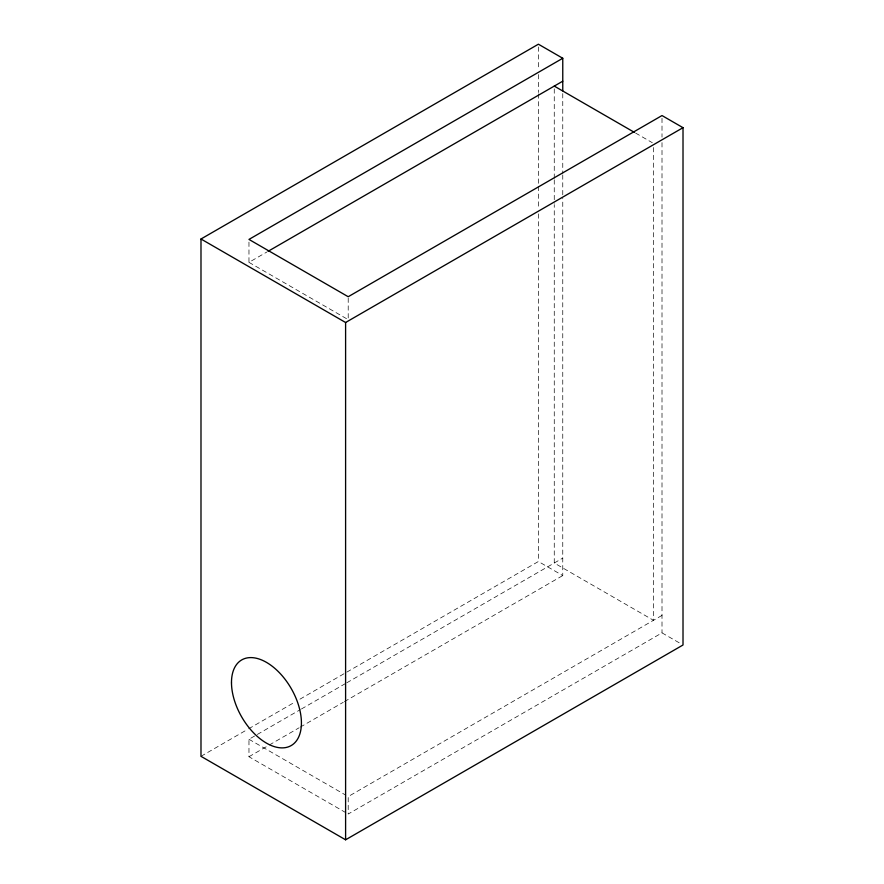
<?xml version="1.0" encoding="UTF-8"?>
<svg xmlns="http://www.w3.org/2000/svg" width="884" height="884" viewBox="0 0 884 884"><rect width="100%" height="100%" fill="white"/><g stroke="black" fill="none" stroke-linecap="round" stroke-linejoin="round"><path stroke-width="0.66" stroke-dasharray="4.42 3.31" d="M248.968 242.117L248.968 262.349L266.858 252.017M200.988 756.317L247.487 729.466M248.68 728.781L295.179 701.929M299.952 699.178L538.4 561.506L562.765 575.572L562.765 198.347M345.821 812.65L248.968 756.737L248.968 739.267L256.128 735.134M257.321 734.449L300.251 709.664M301.444 708.979L345.567 683.498M346.76 682.813L562.765 558.102M248.968 756.737L268.062 745.709M269.255 745.024L299.079 727.797M300.273 727.112L343.224 702.316M344.417 701.62L562.765 575.572M662.005 615.397L348.208 796.561L348.208 814.031L662.005 632.867L681.84 644.326M635.563 133.031L652.304 142.7M248.968 262.349L348.208 319.643M248.968 739.267L345.821 795.18M662.005 118.257L662.005 137.13M662.005 142.611L662.005 632.867M653.497 147.517L653.497 620.314L554.257 563.02L554.257 204.635M562.765 93.582L562.765 173.529M562.765 174.91L562.765 196.966M554.257 88.853L554.257 178.446M554.257 179.828L554.257 203.254M538.4 46.962L538.4 69.029M538.4 74.543L538.4 92.477M538.4 93.859L538.4 184.911M538.4 186.292L538.4 208.359M538.4 213.873L538.4 561.506M348.208 298.074L348.208 318.295"/><path stroke-width="1.33" d="M562.765 58.267L248.968 239.42L348.208 296.726L662.005 115.561L683.012 127.683L683.012 645L345.6 839.8L200.988 756.317L200.988 239L538.4 44.2L562.765 58.267L562.765 90.831M268.051 251.332L562.765 81.184M200.988 239L345.6 322.494L683.012 127.683M554.257 86.091L634.369 132.346M345.6 322.494L345.6 839.8M231.486 682.956A49.46 28.553 60 0 0 284.239 747.776A49.46 28.553 60 0 0 283.642 677.498A49.46 28.553 60 0 0 231.486 682.956"/></g></svg>
